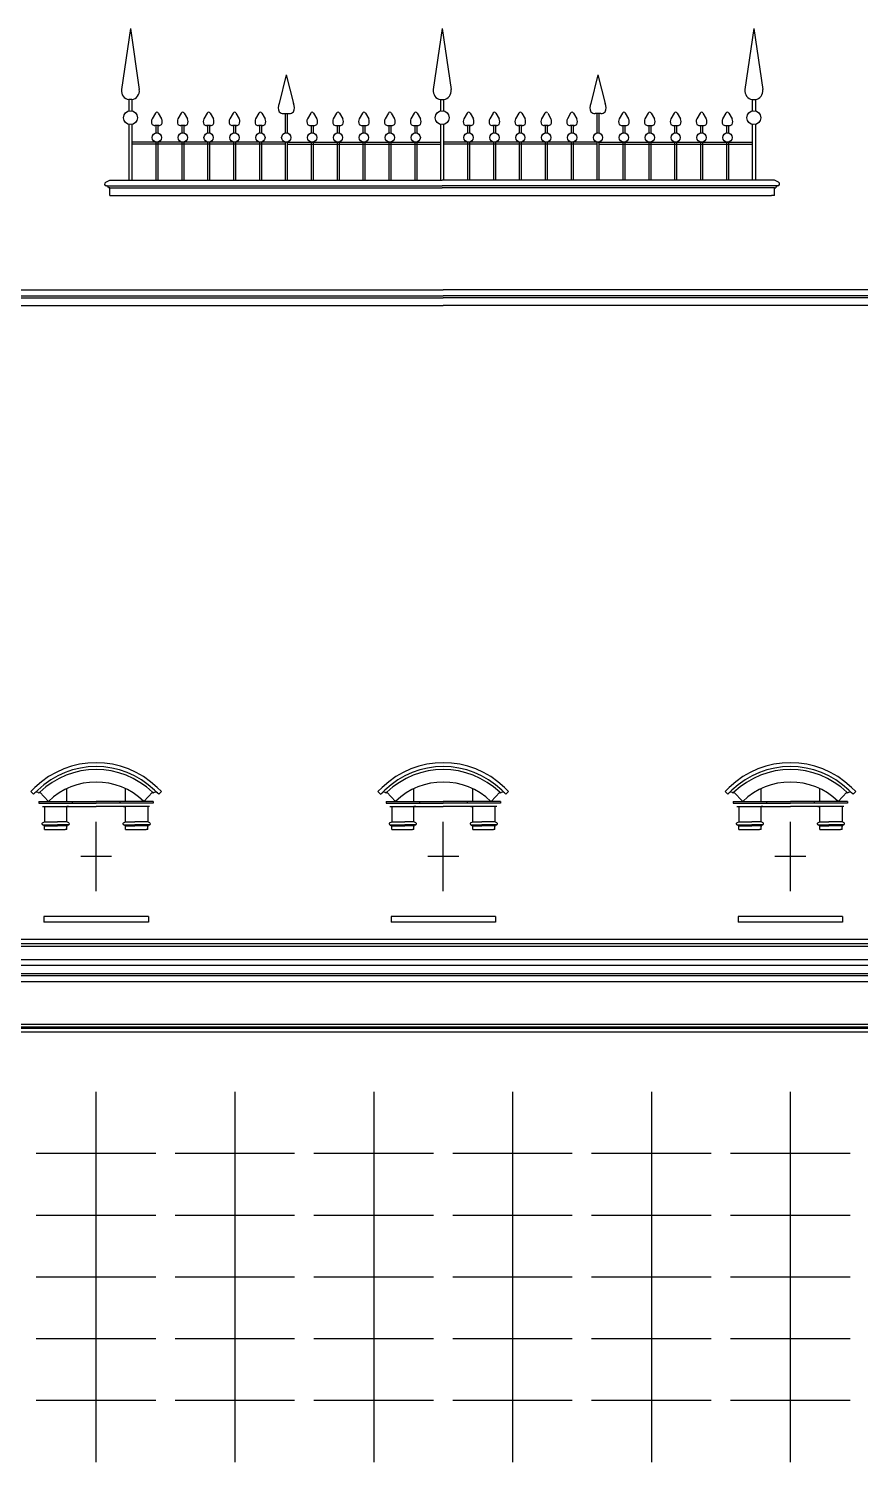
# Model space of a CAD drawing. Header units: metres. Extents: x 16221 to 17717, y -106 to 576.
# Drawn here: x 16861.7 to 17077.3, y 204.6 to 576.1 of the extents above; entities that cross this region are included whole.
import ezdxf

# ---------------------------------------------------------------- set-up
doc = ezdxf.new("R2010")
doc.units = ezdxf.units.M

msp = doc.modelspace()

# ---------------------------------------------------------------- linework, layer by layer
for p, q in [((16888.06, 576.13, -0.16), (16885.75, 560.34, -0.16)), ((16888.06, 576.13, -0.16), (16890.36, 560.34, -0.16)), ((16968.87, 576.13, -0.16), (16966.56, 560.34, -0.16)), ((16968.87, 576.13, -0.16), (16971.17, 560.34, -0.16)), ((17049.68, 576.13, -0.16), (17047.38, 560.34, -0.16)), ((17049.68, 576.13, -0.16), (17051.99, 560.34, -0.16)), ((16928.46, 564.16, -0.16), (16926.61, 556.73, -0.16)), ((16928.46, 564.16, -0.16), (16930.32, 556.73, -0.16)), ((17009.27, 564.16, -0.16), (17007.42, 556.73, -0.16)), ((17009.27, 564.16, -0.16), (17011.13, 556.73, -0.16)), ((16887.67, 557.74, -0.16), (16887.67, 554.82, -0.16)), ((16888.45, 557.74, -0.16), (16887.67, 557.74, -0.16)), ((16888.45, 557.74, -0.16), (16888.45, 554.82, -0.16)), ((16968.47, 557.74, -0.16), (16968.47, 554.82, -0.16)), ((16968.47, 557.74, -0.16), (16969.25, 557.74, -0.16)), ((16969.25, 557.74, -0.16), (16969.25, 554.82, -0.16)), ((17049.28, 557.74, -0.16), (17049.28, 554.82, -0.16)), ((17049.28, 557.74, -0.16), (17050.07, 557.74, -0.16)), ((17050.07, 557.74, -0.16), (17050.07, 554.82, -0.16)), ((16894.53, 554.25, -0.16), (16893.67, 552.76, -0.16)), ((16895.28, 554.25, -0.16), (16896.14, 552.76, -0.16)), ((16901.24, 554.25, -0.16), (16900.38, 552.76, -0.16)), ((16902, 554.25, -0.16), (16902.86, 552.76, -0.16)), ((16907.95, 554.25, -0.16), (16907.09, 552.76, -0.16)), ((16908.71, 554.25, -0.16), (16909.57, 552.76, -0.16)), ((16914.66, 554.25, -0.16), (16913.8, 552.76, -0.16)), ((16915.42, 554.25, -0.16), (16916.28, 552.76, -0.16)), ((16921.38, 554.25, -0.16), (16920.52, 552.76, -0.16)), ((16922.13, 554.25, -0.16), (16922.99, 552.76, -0.16)), ((16927.72, 554.12, -0.16), (16929.22, 554.12, -0.16)), ((16928.21, 554.12, -0.16), (16928.21, 549.08, -0.16)), ((16928.73, 554.12, -0.16), (16928.73, 549.08, -0.16)), ((16934.8, 554.25, -0.16), (16933.94, 552.76, -0.16)), ((16935.55, 554.25, -0.16), (16936.41, 552.76, -0.16)), ((16941.51, 554.25, -0.16), (16940.65, 552.76, -0.16)), ((16942.26, 554.25, -0.16), (16943.12, 552.76, -0.16)), ((16948.22, 554.25, -0.16), (16947.36, 552.76, -0.16)), ((16948.97, 554.25, -0.16), (16949.83, 552.76, -0.16)), ((16954.93, 554.25, -0.16), (16954.07, 552.76, -0.16)), ((16955.68, 554.25, -0.16), (16956.54, 552.76, -0.16)), ((16961.64, 554.25, -0.16), (16960.78, 552.76, -0.16)), ((16962.39, 554.25, -0.16), (16963.25, 552.76, -0.16)), ((16975.34, 554.25, -0.16), (16974.48, 552.76, -0.16)), ((16976.1, 554.25, -0.16), (16976.96, 552.76, -0.16)), ((16982.06, 554.25, -0.16), (16981.2, 552.76, -0.16)), ((16982.81, 554.25, -0.16), (16983.67, 552.76, -0.16)), ((16988.77, 554.25, -0.16), (16987.91, 552.76, -0.16)), ((16989.52, 554.25, -0.16), (16990.38, 552.76, -0.16)), ((16995.48, 554.25, -0.16), (16994.62, 552.76, -0.16)), ((16996.23, 554.25, -0.16), (16997.09, 552.76, -0.16)), ((17002.19, 554.25, -0.16), (17001.33, 552.76, -0.16)), ((17002.94, 554.25, -0.16), (17003.8, 552.76, -0.16)), ((17010.02, 554.12, -0.16), (17008.52, 554.12, -0.16)), ((17009.01, 554.12, -0.16), (17009.01, 549.08, -0.16)), ((17009.53, 554.12, -0.16), (17009.53, 549.08, -0.16)), ((17015.61, 554.25, -0.16), (17014.75, 552.76, -0.16)), ((17016.36, 554.25, -0.16), (17017.22, 552.76, -0.16)), ((17022.32, 554.25, -0.16), (17021.46, 552.76, -0.16)), ((17023.07, 554.25, -0.16), (17023.93, 552.76, -0.16)), ((17029.03, 554.25, -0.16), (17028.17, 552.76, -0.16)), ((17029.78, 554.25, -0.16), (17030.64, 552.76, -0.16)), ((17035.74, 554.25, -0.16), (17034.88, 552.76, -0.16)), ((17036.49, 554.25, -0.16), (17037.35, 552.76, -0.16)), ((17042.45, 554.25, -0.16), (17041.59, 552.76, -0.16)), ((17043.2, 554.25, -0.16), (17044.06, 552.76, -0.16)), ((16887.67, 551.25, -0.16), (16887.67, 536.89, -0.16)), ((16888.45, 551.25, -0.16), (16888.45, 536.89, -0.16)), ((16895.4, 551.02, -0.16), (16894.4, 551.02, -0.16)), ((16894.64, 551.02, -0.16), (16894.64, 549.08, -0.16)), ((16895.17, 551.02, -0.16), (16895.17, 549.08, -0.16)), ((16902.12, 551.02, -0.16), (16901.11, 551.02, -0.16)), ((16901.35, 551.02, -0.16), (16901.35, 549.08, -0.16)), ((16901.88, 551.02, -0.16), (16901.88, 549.08, -0.16)), ((16908.83, 551.02, -0.16), (16907.82, 551.02, -0.16)), ((16908.06, 551.02, -0.16), (16908.06, 549.08, -0.16)), ((16908.59, 551.02, -0.16), (16908.59, 549.08, -0.16)), ((16915.54, 551.02, -0.16), (16914.54, 551.02, -0.16)), ((16914.78, 551.02, -0.16), (16914.78, 549.08, -0.16)), ((16915.3, 551.02, -0.16), (16915.3, 549.08, -0.16)), ((16922.25, 551.02, -0.16), (16921.25, 551.02, -0.16)), ((16921.49, 551.02, -0.16), (16921.49, 549.08, -0.16)), ((16922.01, 551.02, -0.16), (16922.01, 549.08, -0.16)), ((16934.68, 551.02, -0.16), (16935.68, 551.02, -0.16)), ((16934.92, 551.02, -0.16), (16934.92, 549.08, -0.16)), ((16935.44, 551.02, -0.16), (16935.44, 549.08, -0.16)), ((16941.39, 551.02, -0.16), (16942.39, 551.02, -0.16)), ((16941.63, 551.02, -0.16), (16941.63, 549.08, -0.16)), ((16942.15, 551.02, -0.16), (16942.15, 549.08, -0.16)), ((16948.1, 551.02, -0.16), (16949.1, 551.02, -0.16)), ((16948.34, 551.02, -0.16), (16948.34, 549.08, -0.16)), ((16948.86, 551.02, -0.16), (16948.86, 549.08, -0.16)), ((16954.81, 551.02, -0.16), (16955.81, 551.02, -0.16)), ((16955.05, 551.02, -0.16), (16955.05, 549.08, -0.16)), ((16955.57, 551.02, -0.16), (16955.57, 549.08, -0.16)), ((16961.52, 551.02, -0.16), (16962.52, 551.02, -0.16)), ((16961.76, 551.02, -0.16), (16961.76, 549.08, -0.16)), ((16962.28, 551.02, -0.16), (16962.28, 549.08, -0.16)), ((16968.47, 551.25, -0.16), (16968.47, 536.89, -0.16)), ((16969.25, 551.25, -0.16), (16969.25, 536.89, -0.16)), ((16976.22, 551.02, -0.16), (16975.22, 551.02, -0.16)), ((16975.46, 551.02, -0.16), (16975.46, 549.08, -0.16)), ((16975.98, 551.02, -0.16), (16975.98, 549.08, -0.16)), ((16982.93, 551.02, -0.16), (16981.93, 551.02, -0.16)), ((16982.17, 551.02, -0.16), (16982.17, 549.08, -0.16)), ((16982.69, 551.02, -0.16), (16982.69, 549.08, -0.16)), ((16989.64, 551.02, -0.16), (16988.64, 551.02, -0.16)), ((16988.88, 551.02, -0.16), (16988.88, 549.08, -0.16)), ((16989.4, 551.02, -0.16), (16989.4, 549.08, -0.16)), ((16996.35, 551.02, -0.16), (16995.35, 551.02, -0.16)), ((16995.59, 551.02, -0.16), (16995.59, 549.08, -0.16)), ((16996.11, 551.02, -0.16), (16996.11, 549.08, -0.16)), ((17003.06, 551.02, -0.16), (17002.06, 551.02, -0.16)), ((17002.3, 551.02, -0.16), (17002.3, 549.08, -0.16)), ((17002.82, 551.02, -0.16), (17002.82, 549.08, -0.16)), ((17015.49, 551.02, -0.16), (17016.49, 551.02, -0.16)), ((17015.73, 551.02, -0.16), (17015.73, 549.08, -0.16)), ((17016.25, 551.02, -0.16), (17016.25, 549.08, -0.16)), ((17022.2, 551.02, -0.16), (17023.2, 551.02, -0.16)), ((17022.44, 551.02, -0.16), (17022.44, 549.08, -0.16)), ((17022.96, 551.02, -0.16), (17022.96, 549.08, -0.16)), ((17028.91, 551.02, -0.16), (17029.91, 551.02, -0.16)), ((17029.15, 551.02, -0.16), (17029.15, 549.08, -0.16)), ((17029.67, 551.02, -0.16), (17029.67, 549.08, -0.16)), ((17035.62, 551.02, -0.16), (17036.62, 551.02, -0.16)), ((17035.86, 551.02, -0.16), (17035.86, 549.08, -0.16)), ((17036.38, 551.02, -0.16), (17036.38, 549.08, -0.16)), ((17042.33, 551.02, -0.16), (17043.33, 551.02, -0.16)), ((17042.57, 551.02, -0.16), (17042.57, 549.08, -0.16)), ((17043.09, 551.02, -0.16), (17043.09, 549.08, -0.16)), ((17049.28, 551.25, -0.16), (17049.28, 536.89, -0.16)), ((17050.07, 551.25, -0.16), (17050.07, 536.89, -0.16)), ((16928.45, 546.7, -0.16), (16888.45, 546.7, -0.16)), ((16908.93, 546.7, -0.16), (16888.45, 546.7, -0.16)), ((16894.64, 546.7, -0.16), (16894.64, 536.88, -0.16)), ((16895.17, 546.7, -0.16), (16895.17, 536.88, -0.16)), ((16901.35, 546.7, -0.16), (16901.35, 536.88, -0.16)), ((16901.88, 546.7, -0.16), (16901.88, 536.88, -0.16)), ((16908.06, 546.7, -0.16), (16908.06, 536.88, -0.16)), ((16908.59, 546.7, -0.16), (16908.59, 536.88, -0.16)), ((16914.78, 546.7, -0.16), (16914.78, 536.88, -0.16)), ((16915.3, 546.7, -0.16), (16915.3, 536.88, -0.16)), ((16921.49, 546.7, -0.16), (16921.49, 536.88, -0.16)), ((16922.01, 546.7, -0.16), (16922.01, 536.88, -0.16)), ((16928.21, 546.7, -0.16), (16928.21, 536.88, -0.16)), ((16928.48, 546.7, -0.16), (16968.48, 546.7, -0.16)), ((16928.73, 546.7, -0.16), (16928.73, 536.88, -0.16)), ((16934.92, 546.7, -0.16), (16934.92, 536.88, -0.16)), ((16935.44, 546.7, -0.16), (16935.44, 536.88, -0.16)), ((16941.63, 546.7, -0.16), (16941.63, 536.88, -0.16)), ((16942.15, 546.7, -0.16), (16942.15, 536.88, -0.16)), ((16948.34, 546.7, -0.16), (16948.34, 536.88, -0.16)), ((16948.86, 546.7, -0.16), (16948.86, 536.88, -0.16)), ((16955.05, 546.7, -0.16), (16955.05, 536.88, -0.16)), ((16955.57, 546.7, -0.16), (16955.57, 536.88, -0.16)), ((16961.76, 546.7, -0.16), (16961.76, 536.88, -0.16)), ((16962.28, 546.7, -0.16), (16962.28, 536.88, -0.16)), ((17009.26, 546.7, -0.16), (16969.25, 546.7, -0.16)), ((16975.46, 546.7, -0.16), (16975.46, 536.88, -0.16)), ((16975.98, 546.7, -0.16), (16975.98, 536.88, -0.16)), ((16982.17, 546.7, -0.16), (16982.17, 536.88, -0.16)), ((16982.69, 546.7, -0.16), (16982.69, 536.88, -0.16)), ((16988.88, 546.7, -0.16), (16988.88, 536.88, -0.16)), ((16989.4, 546.7, -0.16), (16989.4, 536.88, -0.16)), ((16995.59, 546.7, -0.16), (16995.59, 536.88, -0.16)), ((16996.11, 546.7, -0.16), (16996.11, 536.88, -0.16)), ((17002.3, 546.7, -0.16), (17002.3, 536.88, -0.16)), ((17002.82, 546.7, -0.16), (17002.82, 536.88, -0.16)), ((17009.01, 546.7, -0.16), (17009.01, 536.88, -0.16)), ((17009.29, 546.7, -0.16), (17049.28, 546.7, -0.16)), ((17009.53, 546.7, -0.16), (17009.53, 536.88, -0.16)), ((17015.73, 546.7, -0.16), (17015.73, 536.88, -0.16)), ((17016.25, 546.7, -0.16), (17016.25, 536.88, -0.16)), ((17022.44, 546.7, -0.16), (17022.44, 536.88, -0.16)), ((17022.96, 546.7, -0.16), (17022.96, 536.88, -0.16)), ((17028.81, 546.7, -0.16), (17049.28, 546.7, -0.16)), ((17029.15, 546.7, -0.16), (17029.15, 536.88, -0.16)), ((17029.67, 546.7, -0.16), (17029.67, 536.88, -0.16)), ((17035.86, 546.7, -0.16), (17035.86, 536.88, -0.16)), ((17036.38, 546.7, -0.16), (17036.38, 536.88, -0.16)), ((17042.57, 546.7, -0.16), (17042.57, 536.88, -0.16)), ((17043.09, 546.7, -0.16), (17043.09, 536.88, -0.16)), ((16928.21, 546.18, -0.16), (16888.45, 546.18, -0.16)), ((16928.73, 546.18, -0.16), (16968.48, 546.18, -0.16)), ((17009.01, 546.18, -0.16), (16969.25, 546.18, -0.16)), ((17009.53, 546.18, -0.16), (17049.28, 546.18, -0.16)), ((16881.64, 536.34, -0.16), (16882.74, 536.89, -0.16)), ((16881.86, 535.39, -0.16), (16968.87, 535.39, -0.16)), ((16882.74, 536.89, -0.16), (16968.87, 536.89, -0.16)), ((17055, 536.89, -0.16), (16968.87, 536.89, -0.16)), ((17055.88, 535.39, -0.16), (16968.87, 535.39, -0.16)), ((17056.1, 536.34, -0.16), (17055, 536.89, -0.16)), ((16882.74, 534.89, -0.16), (16882.36, 534.89, -0.16)), ((16882.74, 532.89, -0.16), (16882.74, 534.89, -0.16)), ((16882.74, 534.89, -0.16), (16968.87, 534.89, -0.16)), ((16882.74, 532.89, -0.16), (16883.49, 532.89, -0.16)), ((16883.49, 532.89, -0.16), (17054.25, 532.89, -0.16)), ((17055, 534.89, -0.16), (16968.87, 534.89, -0.16)), ((17055, 532.89, -0.16), (17054.25, 532.89, -0.16)), ((17055, 534.89, -0.16), (17055.38, 534.89, -0.16)), ((17055, 532.89, -0.16), (17055, 534.89, -0.16)), ((16599.49, 506.9, -0.16), (16969.11, 506.9, -0.16)), ((16600.37, 508.4, -0.16), (16969.11, 508.4, -0.16)), ((16600.37, 506.4, -0.16), (16969.11, 506.4, -0.16)), ((17279.99, 508.4, -12.41), (16969.11, 508.4, -12.41)), ((17279.99, 506.9, -12.41), (16969.11, 506.9, -12.41)), ((17279.99, 506.4, -12.41), (16969.11, 506.4, -12.41)), ((16601.12, 504.4, -0.16), (16969.11, 504.4, -0.16)), ((17279.99, 504.4, -12.41), (16969.11, 504.4, -12.41)), ((16862.24, 378.43, -0.34), (16863.31, 379.47, -0.34)), ((16871.54, 375.87, -0.34), (16871.54, 379.15, -0.34)), ((16886.79, 375.87, -0.34), (16886.79, 379.15, -0.34)), ((16896.09, 378.43, -0.34), (16895.01, 379.47, -0.34)), ((16952.24, 378.43, -0.34), (16953.31, 379.47, -0.34)), ((16961.54, 375.87, -0.34), (16961.54, 379.15, -0.34)), ((16976.79, 375.87, -0.34), (16976.79, 379.15, -0.34)), ((16986.09, 378.43, -0.34), (16985.01, 379.47, -0.34)), ((17042.24, 378.43, -0.34), (17043.31, 379.47, -0.34)), ((17051.54, 375.87, -0.34), (17051.54, 379.15, -0.34)), ((17066.79, 375.87, -0.34), (17066.79, 379.15, -0.34)), ((17076.09, 378.43, -0.34), (17075.01, 379.47, -0.34)), ((16862.93, 377.71, -0.34), (16862.24, 378.43, -0.34)), ((16862.93, 377.71, -0.34), (16863.29, 378.05, -0.34)), ((16863.29, 378.05, -0.34), (16864.01, 378.75, -0.34)), ((16864.35, 378.03, -0.34), (16864.53, 378.21, -0.34)), ((16864.35, 375.87, -0.34), (16864.35, 375.37, -0.34)), ((16864.35, 375.87, -0.34), (16866.79, 375.87, -0.34)), ((16864.35, 375.37, -0.34), (16879.16, 375.37, -0.34)), ((16866.79, 375.87, -0.34), (16864.53, 378.21, -0.34)), ((16866.79, 375.87, -0.34), (16879.16, 375.87, -0.34)), ((16872.97, 375.87, -0.34), (16872.97, 375.37, -0.34)), ((16891.54, 375.87, -0.34), (16879.16, 375.87, -0.34)), ((16893.97, 375.37, -0.34), (16879.16, 375.37, -0.34)), ((16885.35, 375.87, -0.34), (16885.35, 375.37, -0.34)), ((16891.54, 375.87, -0.34), (16893.79, 378.21, -0.34)), ((16893.97, 375.87, -0.34), (16891.54, 375.87, -0.34)), ((16893.97, 378.03, -0.34), (16893.79, 378.21, -0.34)), ((16893.97, 375.87, -0.34), (16893.97, 375.37, -0.34)), ((16895.03, 378.05, -0.34), (16894.32, 378.75, -0.34)), ((16895.39, 377.71, -0.34), (16895.03, 378.05, -0.34)), ((16895.39, 377.71, -0.34), (16896.09, 378.43, -0.34)), ((16952.93, 377.71, -0.34), (16952.24, 378.43, -0.34)), ((16952.93, 377.71, -0.34), (16953.29, 378.05, -0.34)), ((16953.29, 378.05, -0.34), (16954.01, 378.75, -0.34)), ((16954.35, 378.03, -0.34), (16954.53, 378.21, -0.34)), ((16954.35, 375.87, -0.34), (16954.35, 375.37, -0.34)), ((16954.35, 375.87, -0.34), (16956.79, 375.87, -0.34)), ((16954.35, 375.37, -0.34), (16969.16, 375.37, -0.34)), ((16956.79, 375.87, -0.34), (16954.53, 378.21, -0.34)), ((16956.79, 375.87, -0.34), (16969.16, 375.87, -0.34)), ((16962.97, 375.87, -0.34), (16962.97, 375.37, -0.34)), ((16981.54, 375.87, -0.34), (16969.16, 375.87, -0.34)), ((16983.97, 375.37, -0.34), (16969.16, 375.37, -0.34)), ((16975.35, 375.87, -0.34), (16975.35, 375.37, -0.34)), ((16981.54, 375.87, -0.34), (16983.79, 378.21, -0.34)), ((16983.97, 375.87, -0.34), (16981.54, 375.87, -0.34)), ((16983.97, 378.03, -0.34), (16983.79, 378.21, -0.34)), ((16983.97, 375.87, -0.34), (16983.97, 375.37, -0.34)), ((16985.03, 378.05, -0.34), (16984.32, 378.75, -0.34)), ((16985.39, 377.71, -0.34), (16985.03, 378.05, -0.34)), ((16985.39, 377.71, -0.34), (16986.09, 378.43, -0.34)), ((17042.93, 377.71, -0.34), (17042.24, 378.43, -0.34)), ((17042.93, 377.71, -0.34), (17043.29, 378.05, -0.34)), ((17043.29, 378.05, -0.34), (17044.01, 378.75, -0.34)), ((17044.35, 378.03, -0.34), (17044.53, 378.21, -0.34)), ((17044.35, 375.87, -0.34), (17044.35, 375.37, -0.34)), ((17044.35, 375.87, -0.34), (17046.79, 375.87, -0.34)), ((17044.35, 375.37, -0.34), (17059.16, 375.37, -0.34)), ((17046.79, 375.87, -0.34), (17044.53, 378.21, -0.34)), ((17046.79, 375.87, -0.34), (17059.16, 375.87, -0.34)), ((17052.97, 375.87, -0.34), (17052.97, 375.37, -0.34)), ((17071.54, 375.87, -0.34), (17059.16, 375.87, -0.34)), ((17073.97, 375.37, -0.34), (17059.16, 375.37, -0.34)), ((17065.35, 375.87, -0.34), (17065.35, 375.37, -0.34)), ((17071.54, 375.87, -0.34), (17073.79, 378.21, -0.34)), ((17073.97, 375.87, -0.34), (17071.54, 375.87, -0.34)), ((17073.97, 378.03, -0.34), (17073.79, 378.21, -0.34)), ((17073.97, 375.87, -0.34), (17073.97, 375.37, -0.34)), ((17075.03, 378.05, -0.34), (17074.32, 378.75, -0.34)), ((17075.39, 377.71, -0.34), (17075.03, 378.05, -0.34)), ((17075.39, 377.71, -0.34), (17076.09, 378.43, -0.34)), ((16865.29, 374.56, -0.34), (16865.79, 374.56, -0.34)), ((16865.79, 374.56, -0.34), (16879.16, 374.56, -0.34)), ((16865.79, 374.56, -0.34), (16865.79, 370.56, -0.34)), ((16871.54, 370.56, -0.34), (16871.54, 374.56, -0.34)), ((16872.04, 374.56, -0.34), (16871.54, 374.56, -0.34)), ((16892.54, 374.56, -0.34), (16879.16, 374.56, -0.34)), ((16886.29, 374.56, -0.34), (16886.79, 374.56, -0.34)), ((16886.79, 370.56, -0.34), (16886.79, 374.56, -0.34)), ((16892.54, 374.56, -0.34), (16892.54, 370.56, -0.34)), ((16893.04, 374.56, -0.34), (16892.54, 374.56, -0.34)), ((16955.29, 374.56, -0.34), (16955.79, 374.56, -0.34)), ((16955.79, 374.56, -0.34), (16969.16, 374.56, -0.34)), ((16955.79, 374.56, -0.34), (16955.79, 370.56, -0.34)), ((16961.54, 370.56, -0.34), (16961.54, 374.56, -0.34)), ((16962.04, 374.56, -0.34), (16961.54, 374.56, -0.34)), ((16982.54, 374.56, -0.34), (16969.16, 374.56, -0.34)), ((16976.29, 374.56, -0.34), (16976.79, 374.56, -0.34)), ((16976.79, 370.56, -0.34), (16976.79, 374.56, -0.34)), ((16982.54, 374.56, -0.34), (16982.54, 370.56, -0.34)), ((16983.04, 374.56, -0.34), (16982.54, 374.56, -0.34)), ((17045.29, 374.56, -0.34), (17045.79, 374.56, -0.34)), ((17045.79, 374.56, -0.34), (17059.16, 374.56, -0.34)), ((17045.79, 374.56, -0.34), (17045.79, 370.56, -0.34)), ((17051.54, 370.56, -0.34), (17051.54, 374.56, -0.34)), ((17052.04, 374.56, -0.34), (17051.54, 374.56, -0.34)), ((17072.54, 374.56, -0.34), (17059.16, 374.56, -0.34)), ((17066.29, 374.56, -0.34), (17066.79, 374.56, -0.34)), ((17066.79, 370.56, -0.34), (17066.79, 374.56, -0.34)), ((17072.54, 374.56, -0.34), (17072.54, 370.56, -0.34)), ((17073.04, 374.56, -0.34), (17072.54, 374.56, -0.34)), ((16865.24, 370.28, -0.34), (16865.79, 370.56, -0.34)), ((16865.35, 369.81, -0.34), (16869.16, 369.81, -0.34)), ((16865.79, 369.56, -0.34), (16865.6, 369.56, -0.34)), ((16865.79, 370.56, -0.34), (16869.16, 370.56, -0.34)), ((16865.79, 368.56, -0.34), (16865.79, 369.56, -0.34)), ((16865.79, 369.56, -0.34), (16869.16, 369.56, -0.34)), ((16865.79, 368.56, -0.34), (16866.16, 368.56, -0.34)), ((16866.16, 368.56, -0.34), (16871.16, 368.56, -0.34)), ((16871.54, 370.56, -0.34), (16869.16, 370.56, -0.34)), ((16871.98, 369.81, -0.34), (16869.16, 369.81, -0.34)), ((16871.54, 369.56, -0.34), (16869.16, 369.56, -0.34)), ((16871.54, 368.56, -0.34), (16871.16, 368.56, -0.34)), ((16872.09, 370.28, -0.34), (16871.54, 370.56, -0.34)), ((16871.54, 369.56, -0.34), (16871.73, 369.56, -0.34)), ((16871.54, 368.56, -0.34), (16871.54, 369.56, -0.34)), ((16879.16, 352.56, -0.34), (16879.16, 370.56, -0.34)), ((16886.24, 370.28, -0.34), (16886.79, 370.56, -0.34)), ((16886.35, 369.81, -0.34), (16889.16, 369.81, -0.34)), ((16886.79, 369.56, -0.34), (16886.6, 369.56, -0.34)), ((16886.79, 370.56, -0.34), (16889.16, 370.56, -0.34)), ((16886.79, 368.56, -0.34), (16886.79, 369.56, -0.34)), ((16886.79, 369.56, -0.34), (16889.16, 369.56, -0.34)), ((16886.79, 368.56, -0.34), (16887.16, 368.56, -0.34)), ((16887.16, 368.56, -0.34), (16892.16, 368.56, -0.34)), ((16892.54, 370.56, -0.34), (16889.16, 370.56, -0.34)), ((16892.98, 369.81, -0.34), (16889.16, 369.81, -0.34)), ((16892.54, 369.56, -0.34), (16889.16, 369.56, -0.34)), ((16892.54, 368.56, -0.34), (16892.16, 368.56, -0.34)), ((16893.09, 370.28, -0.34), (16892.54, 370.56, -0.34)), ((16892.54, 369.56, -0.34), (16892.73, 369.56, -0.34)), ((16892.54, 368.56, -0.34), (16892.54, 369.56, -0.34)), ((16955.24, 370.28, -0.34), (16955.79, 370.56, -0.34)), ((16955.35, 369.81, -0.34), (16959.16, 369.81, -0.34)), ((16955.79, 369.56, -0.34), (16955.6, 369.56, -0.34)), ((16955.79, 370.56, -0.34), (16959.16, 370.56, -0.34)), ((16955.79, 368.56, -0.34), (16955.79, 369.56, -0.34)), ((16955.79, 369.56, -0.34), (16959.16, 369.56, -0.34)), ((16955.79, 368.56, -0.34), (16956.16, 368.56, -0.34)), ((16956.16, 368.56, -0.34), (16961.16, 368.56, -0.34)), ((16961.54, 370.56, -0.34), (16959.16, 370.56, -0.34)), ((16961.98, 369.81, -0.34), (16959.16, 369.81, -0.34)), ((16961.54, 369.56, -0.34), (16959.16, 369.56, -0.34)), ((16961.54, 368.56, -0.34), (16961.16, 368.56, -0.34)), ((16962.09, 370.28, -0.34), (16961.54, 370.56, -0.34)), ((16961.54, 369.56, -0.34), (16961.73, 369.56, -0.34)), ((16961.54, 368.56, -0.34), (16961.54, 369.56, -0.34)), ((16969.16, 352.56, -0.34), (16969.16, 370.56, -0.34)), ((16976.24, 370.28, -0.34), (16976.79, 370.56, -0.34)), ((16976.35, 369.81, -0.34), (16979.16, 369.81, -0.34)), ((16976.79, 369.56, -0.34), (16976.6, 369.56, -0.34)), ((16976.79, 370.56, -0.34), (16979.16, 370.56, -0.34)), ((16976.79, 368.56, -0.34), (16976.79, 369.56, -0.34)), ((16976.79, 369.56, -0.34), (16979.16, 369.56, -0.34)), ((16976.79, 368.56, -0.34), (16977.16, 368.56, -0.34)), ((16977.16, 368.56, -0.34), (16982.16, 368.56, -0.34)), ((16982.54, 370.56, -0.34), (16979.16, 370.56, -0.34)), ((16982.98, 369.81, -0.34), (16979.16, 369.81, -0.34)), ((16982.54, 369.56, -0.34), (16979.16, 369.56, -0.34)), ((16982.54, 368.56, -0.34), (16982.16, 368.56, -0.34)), ((16983.09, 370.28, -0.34), (16982.54, 370.56, -0.34)), ((16982.54, 369.56, -0.34), (16982.73, 369.56, -0.34)), ((16982.54, 368.56, -0.34), (16982.54, 369.56, -0.34)), ((17045.24, 370.28, -0.34), (17045.79, 370.56, -0.34)), ((17045.35, 369.81, -0.34), (17049.16, 369.81, -0.34)), ((17045.79, 369.56, -0.34), (17045.6, 369.56, -0.34)), ((17045.79, 370.56, -0.34), (17049.16, 370.56, -0.34)), ((17045.79, 368.56, -0.34), (17045.79, 369.56, -0.34)), ((17045.79, 369.56, -0.34), (17049.16, 369.56, -0.34)), ((17045.79, 368.56, -0.34), (17046.16, 368.56, -0.34)), ((17046.16, 368.56, -0.34), (17051.16, 368.56, -0.34)), ((17051.54, 370.56, -0.34), (17049.16, 370.56, -0.34)), ((17051.98, 369.81, -0.34), (17049.16, 369.81, -0.34)), ((17051.54, 369.56, -0.34), (17049.16, 369.56, -0.34)), ((17051.54, 368.56, -0.34), (17051.16, 368.56, -0.34)), ((17052.09, 370.28, -0.34), (17051.54, 370.56, -0.34)), ((17051.54, 369.56, -0.34), (17051.73, 369.56, -0.34)), ((17051.54, 368.56, -0.34), (17051.54, 369.56, -0.34)), ((17059.16, 352.56, -0.34), (17059.16, 370.56, -0.34)), ((17066.24, 370.28, -0.34), (17066.79, 370.56, -0.34)), ((17066.35, 369.81, -0.34), (17069.16, 369.81, -0.34)), ((17066.79, 369.56, -0.34), (17066.6, 369.56, -0.34)), ((17066.79, 370.56, -0.34), (17069.16, 370.56, -0.34)), ((17066.79, 368.56, -0.34), (17066.79, 369.56, -0.34)), ((17066.79, 369.56, -0.34), (17069.16, 369.56, -0.34)), ((17066.79, 368.56, -0.34), (17067.16, 368.56, -0.34)), ((17067.16, 368.56, -0.34), (17072.16, 368.56, -0.34)), ((17072.54, 370.56, -0.34), (17069.16, 370.56, -0.34)), ((17072.98, 369.81, -0.34), (17069.16, 369.81, -0.34)), ((17072.54, 369.56, -0.34), (17069.16, 369.56, -0.34)), ((17072.54, 368.56, -0.34), (17072.16, 368.56, -0.34)), ((17073.09, 370.28, -0.34), (17072.54, 370.56, -0.34)), ((17072.54, 369.56, -0.34), (17072.73, 369.56, -0.34)), ((17072.54, 368.56, -0.34), (17072.54, 369.56, -0.34)), ((16883.16, 361.56, -0.34), (16875.16, 361.56, -0.34)), ((16973.16, 361.56, -0.34), (16965.16, 361.56, -0.34)), ((17063.16, 361.56, -0.34), (17055.16, 361.56, -0.34)), ((16892.7, 346.06, -0.34), (16865.62, 346.06, -0.34)), ((16865.62, 346.06, -0.34), (16865.62, 344.56, -0.34)), ((16892.7, 346.06, -0.34), (16892.7, 344.56, -0.34)), ((16982.7, 346.06, -0.34), (16955.62, 346.06, -0.34)), ((16955.62, 346.06, -0.34), (16955.62, 344.56, -0.34)), ((16982.7, 346.06, -0.34), (16982.7, 344.56, -0.34)), ((17072.7, 346.06, -0.34), (17045.62, 346.06, -0.34)), ((17045.62, 346.06, -0.34), (17045.62, 344.56, -0.34)), ((17072.7, 346.06, -0.34), (17072.7, 344.56, -0.34)), ((16892.7, 344.56, -0.34), (16865.62, 344.56, -0.34)), ((16982.7, 344.56, -0.34), (16955.62, 344.56, -0.34)), ((17072.7, 344.56, -0.34), (17045.62, 344.56, -0.34)), ((17115.47, 340.06), (16657.6, 340.06)), ((16822.11, 339.06, -30.44), (17110.97, 339.06, 12.58)), ((16826.62, 338.31, -29.64), (17111.47, 338.31, 11.77)), ((16824.61, 334.92, -30.07), (17115.47, 334.92, 13.25)), ((17127.85, 331.18, 18.31), (16809.85, 331.18, -32.9)), ((17125.72, 333.31, 17.39), (16812.86, 333.31, -32.3)), ((17130.72, 329.05, 19.61), (16807.87, 329.06, -33.38)), ((17127.97, 330.68, 18.33), (16809.74, 330.68, -32.91)), ((17130.71, 318.05, 19.61), (16806.86, 318.06, -33.55)), ((17130.72, 316.06, -12.25), (16806.86, 316.06, -33.55)), ((16807.05, 317.06, -33.51), (17130.72, 317.05, 19.56)), ((17130.32, 317.3, 19.42), (16807.34, 317.31, -33.44)), ((16879.12, 300.56, -0.34), (16879.12, 204.56, -0.34)), ((16915.12, 300.56, -0.34), (16915.12, 204.56, -0.34)), ((16951.12, 300.56, -0.34), (16951.12, 204.56, -0.34)), ((16987.12, 300.56, -0.34), (16987.12, 204.56, -0.34)), ((17023.12, 300.56, -0.34), (17023.12, 204.56, -0.34)), ((17059.12, 300.56, -0.34), (17059.12, 204.56, -0.34)), ((16894.62, 284.56, -0.34), (16863.62, 284.56, -0.34)), ((16930.62, 284.56, -0.34), (16899.62, 284.56, -0.34)), ((16966.62, 284.56, -0.34), (16935.62, 284.56, -0.34)), ((17002.62, 284.56, -0.34), (16971.62, 284.56, -0.34)), ((17038.62, 284.56, -0.34), (17007.62, 284.56, -0.34)), ((17074.62, 284.56, -0.34), (17043.62, 284.56, -0.34)), ((16894.62, 268.56, -0.34), (16863.62, 268.56, -0.34)), ((16930.62, 268.56, -0.34), (16899.62, 268.56, -0.34)), ((16966.62, 268.56, -0.34), (16935.62, 268.56, -0.34)), ((17002.62, 268.56, -0.34), (16971.62, 268.56, -0.34)), ((17038.62, 268.56, -0.34), (17007.62, 268.56, -0.34)), ((17074.62, 268.56, -0.34), (17043.62, 268.56, -0.34)), ((16894.62, 252.56, -0.34), (16863.62, 252.56, -0.34)), ((16930.62, 252.56, -0.34), (16899.62, 252.56, -0.34)), ((16966.62, 252.56, -0.34), (16935.62, 252.56, -0.34)), ((17002.62, 252.56, -0.34), (16971.62, 252.56, -0.34)), ((17038.62, 252.56, -0.34), (17007.62, 252.56, -0.34)), ((17074.62, 252.56, -0.34), (17043.62, 252.56, -0.34)), ((16894.62, 236.56, -0.34), (16863.62, 236.56, -0.34)), ((16930.62, 236.56, -0.34), (16899.62, 236.56, -0.34)), ((16966.62, 236.56, -0.34), (16935.62, 236.56, -0.34)), ((17002.62, 236.56, -0.34), (16971.62, 236.56, -0.34)), ((17038.62, 236.56, -0.34), (17007.62, 236.56, -0.34)), ((17074.62, 236.56, -0.34), (17043.62, 236.56, -0.34)), ((16894.62, 220.56, -0.34), (16863.62, 220.56, -0.34)), ((16930.62, 220.56, -0.34), (16899.62, 220.56, -0.34)), ((16966.62, 220.56, -0.34), (16935.62, 220.56, -0.34)), ((17002.62, 220.56, -0.34), (16971.62, 220.56, -0.34)), ((17038.62, 220.56, -0.34), (17007.62, 220.56, -0.34)), ((17074.62, 220.56, -0.34), (17043.62, 220.56, -0.34))]:
    msp.add_line(p, q)
for centre, radius in [((16888.06, 553.06, -0.36), 1.8), ((16968.87, 553.06, -0.36), 1.8), ((17049.68, 553.06, -0.36), 1.8), ((16894.91, 547.91, -0.36), 1.2), ((16901.62, 547.91, -0.36), 1.2), ((16908.33, 547.91, -0.36), 1.2), ((16915.04, 547.91, -0.36), 1.2), ((16921.75, 547.91, -0.36), 1.2), ((16928.46, 547.91, -0.36), 1.2), ((16935.17, 547.91, -0.36), 1.2), ((16941.88, 547.91, -0.36), 1.2), ((16948.59, 547.91, -0.36), 1.2), ((16955.31, 547.91, -0.36), 1.2), ((16962.02, 547.91, -0.36), 1.2), ((16975.72, 547.91, -0.36), 1.2), ((16982.43, 547.91, -0.36), 1.2), ((16989.14, 547.91, -0.36), 1.2), ((16995.85, 547.91, -0.36), 1.2), ((17002.56, 547.91, -0.36), 1.2), ((17009.27, 547.91, -0.36), 1.2), ((17015.99, 547.91, -0.36), 1.2), ((17022.7, 547.91, -0.36), 1.2), ((17029.41, 547.91, -0.36), 1.2), ((17036.12, 547.91, -0.36), 1.2), ((17042.83, 547.91, -0.36), 1.2)]:
    msp.add_circle(centre, radius)
for centre, radius, start, end in [((16888.05, 560.02, -0.36), 2.32, 172.0805, 260.622), ((16888.06, 560.02, -0.36), 2.32, 279.7118, 7.9195), ((16968.86, 560.02, -0.36), 2.32, 172.0805, 260.2882), ((16968.88, 560.02, -0.36), 2.32, 279.378, 7.9195), ((17049.67, 560.02, -0.36), 2.32, 172.0805, 260.2882), ((17049.69, 560.02, -0.36), 2.32, 279.378, 7.9195), ((16894.91, 554.03, -0.36), 0.435, 30, 150), ((16901.62, 554.03, -0.36), 0.435, 30, 150), ((16908.33, 554.03, -0.36), 0.435, 30, 150), ((16915.04, 554.03, -0.36), 0.435, 30, 150), ((16921.75, 554.03, -0.36), 0.435, 30, 150), ((16928.97, 555.67, -0.36), 2.59, 155.8847, 205.5552), ((16927.68, 555.6, -0.36), 1.48, 224.9622, 271.3076), ((16929.25, 555.64, -0.36), 1.51, 268.688, 314.5559), ((16927.97, 555.64, -0.36), 2.59, 335.149, 24.8233), ((16935.17, 554.03, -0.36), 0.435, 30, 150), ((16941.88, 554.03, -0.36), 0.435, 30, 150), ((16948.59, 554.03, -0.36), 0.435, 30, 150), ((16955.31, 554.03, -0.36), 0.435, 30, 150), ((16962.02, 554.03, -0.36), 0.435, 30, 150), ((16975.72, 554.03, -0.36), 0.435, 30, 150), ((16982.43, 554.03, -0.36), 0.435, 30, 150), ((16989.14, 554.03, -0.36), 0.435, 30, 150), ((16995.85, 554.03, -0.36), 0.435, 30, 150), ((17002.56, 554.03, -0.36), 0.435, 30, 150), ((17009.77, 555.64, -0.36), 2.59, 155.1767, 204.851), ((17008.48, 555.64, -0.36), 1.51, 225.4441, 271.312), ((17010.05, 555.6, -0.36), 1.48, 268.6924, 315.0378), ((17008.77, 555.67, -0.36), 2.59, 334.4448, 24.1153), ((17015.99, 554.03, -0.36), 0.435, 30, 150), ((17022.7, 554.03, -0.36), 0.435, 30, 150), ((17029.41, 554.03, -0.36), 0.435, 30, 150), ((17036.12, 554.03, -0.36), 0.435, 30, 150), ((17042.83, 554.03, -0.36), 0.435, 30, 150), ((16895.24, 552.04, -0.36), 1.72, 155.1767, 204.851), ((16894.38, 552.03, -0.36), 1.01, 225.4441, 271.312), ((16895.43, 552.01, -0.36), 0.988, 268.6924, 315.0378), ((16894.57, 552.05, -0.36), 1.72, 334.4448, 24.1153), ((16901.95, 552.04, -0.36), 1.72, 155.1767, 204.851), ((16901.09, 552.03, -0.36), 1.01, 225.4441, 271.312), ((16902.14, 552.01, -0.36), 0.988, 268.6924, 315.0378), ((16901.28, 552.05, -0.36), 1.72, 334.4448, 24.1153), ((16908.66, 552.04, -0.36), 1.72, 155.1767, 204.851), ((16907.8, 552.03, -0.36), 1.01, 225.4441, 271.312), ((16908.85, 552.01, -0.36), 0.988, 268.6924, 315.0378), ((16907.99, 552.05, -0.36), 1.72, 334.4448, 24.1153), ((16915.37, 552.04, -0.36), 1.72, 155.1767, 204.851), ((16914.51, 552.03, -0.36), 1.01, 225.4441, 271.312), ((16915.56, 552.01, -0.36), 0.988, 268.6924, 315.0378), ((16914.7, 552.05, -0.36), 1.72, 334.4448, 24.1153), ((16922.08, 552.04, -0.36), 1.72, 155.1767, 204.851), ((16921.22, 552.03, -0.36), 1.01, 225.4441, 271.312), ((16922.27, 552.01, -0.36), 0.988, 268.6924, 315.0378), ((16921.41, 552.05, -0.36), 1.72, 334.4448, 24.1153), ((16935.51, 552.05, -0.36), 1.72, 155.8847, 205.5552), ((16934.65, 552.01, -0.36), 0.988, 224.9622, 271.3076), ((16935.7, 552.03, -0.36), 1.01, 268.688, 314.5559), ((16934.84, 552.04, -0.36), 1.72, 335.149, 24.8233), ((16942.22, 552.05, -0.36), 1.72, 155.8847, 205.5552), ((16941.36, 552.01, -0.36), 0.988, 224.9622, 271.3076), ((16942.41, 552.03, -0.36), 1.01, 268.688, 314.5559), ((16941.56, 552.04, -0.36), 1.72, 335.149, 24.8233), ((16948.93, 552.05, -0.36), 1.72, 155.8847, 205.5552), ((16948.08, 552.01, -0.36), 0.988, 224.9622, 271.3076), ((16949.12, 552.03, -0.36), 1.01, 268.688, 314.5559), ((16948.27, 552.04, -0.36), 1.72, 335.149, 24.8233), ((16955.64, 552.05, -0.36), 1.72, 155.8847, 205.5552), ((16954.79, 552.01, -0.36), 0.988, 224.9622, 271.3076), ((16955.83, 552.03, -0.36), 1.01, 268.688, 314.5559), ((16954.98, 552.04, -0.36), 1.72, 335.149, 24.8233), ((16962.35, 552.05, -0.36), 1.72, 155.8847, 205.5552), ((16961.5, 552.01, -0.36), 0.988, 224.9622, 271.3076), ((16962.54, 552.03, -0.36), 1.01, 268.688, 314.5559), ((16961.69, 552.04, -0.36), 1.72, 335.149, 24.8233), ((16976.05, 552.04, -0.36), 1.72, 155.1767, 204.851), ((16975.19, 552.03, -0.36), 1.01, 225.4441, 271.312), ((16976.24, 552.01, -0.36), 0.988, 268.6924, 315.0378), ((16975.38, 552.05, -0.36), 1.72, 334.4448, 24.1153), ((16982.76, 552.04, -0.36), 1.72, 155.1767, 204.851), ((16981.9, 552.03, -0.36), 1.01, 225.4441, 271.312), ((16982.95, 552.01, -0.36), 0.988, 268.6924, 315.0378), ((16982.09, 552.05, -0.36), 1.72, 334.4448, 24.1153), ((16989.47, 552.04, -0.36), 1.72, 155.1767, 204.851), ((16988.61, 552.03, -0.36), 1.01, 225.4441, 271.312), ((16989.66, 552.01, -0.36), 0.988, 268.6924, 315.0378), ((16988.8, 552.05, -0.36), 1.72, 334.4448, 24.1153), ((16996.18, 552.04, -0.36), 1.72, 155.1767, 204.851), ((16995.32, 552.03, -0.36), 1.01, 225.4441, 271.312), ((16996.37, 552.01, -0.36), 0.988, 268.6924, 315.0378), ((16995.52, 552.05, -0.36), 1.72, 334.4448, 24.1153), ((17002.89, 552.04, -0.36), 1.72, 155.1767, 204.851), ((17002.04, 552.03, -0.36), 1.01, 225.4441, 271.312), ((17003.08, 552.01, -0.36), 0.988, 268.6924, 315.0378), ((17002.23, 552.05, -0.36), 1.72, 334.4448, 24.1153), ((17016.32, 552.05, -0.36), 1.72, 155.8847, 205.5552), ((17015.47, 552.01, -0.36), 0.988, 224.9622, 271.3076), ((17016.51, 552.03, -0.36), 1.01, 268.688, 314.5559), ((17015.66, 552.04, -0.36), 1.72, 335.149, 24.8233), ((17023.03, 552.05, -0.36), 1.72, 155.8847, 205.5552), ((17022.18, 552.01, -0.36), 0.988, 224.9622, 271.3076), ((17023.22, 552.03, -0.36), 1.01, 268.688, 314.5559), ((17022.37, 552.04, -0.36), 1.72, 335.149, 24.8233), ((17029.74, 552.05, -0.36), 1.72, 155.8847, 205.5552), ((17028.89, 552.01, -0.36), 0.988, 224.9622, 271.3076), ((17029.93, 552.03, -0.36), 1.01, 268.688, 314.5559), ((17029.08, 552.04, -0.36), 1.72, 335.149, 24.8233), ((17036.45, 552.05, -0.36), 1.72, 155.8847, 205.5552), ((17035.6, 552.01, -0.36), 0.988, 224.9622, 271.3076), ((17036.65, 552.03, -0.36), 1.01, 268.688, 314.5559), ((17035.79, 552.04, -0.36), 1.72, 335.149, 24.8233), ((17043.17, 552.05, -0.36), 1.72, 155.8847, 205.5552), ((17042.31, 552.01, -0.36), 0.988, 224.9622, 271.3076), ((17043.36, 552.03, -0.36), 1.01, 268.688, 314.5559), ((17042.5, 552.04, -0.36), 1.72, 335.149, 24.8233), ((16881.86, 535.89, -0.02), 0.5, 116.0131, 270), ((16881.86, 534.89, -0.02), 0.5, 0, 90), ((17055.88, 534.89, -0.02), 0.5, 90, 180), ((17055.88, 535.89, -0.02), 0.5, 270, 63.9869), ((16879.16, 363.06, -1.07), 22.81, 45.9986, 134.0014), ((16879.16, 363.06, -1.07), 21.81, 45.9986, 134.0014), ((16879.16, 363.06, -1.07), 21.06, 45.9986, 134.0014), ((16969.16, 363.06, -1.07), 22.81, 45.9986, 134.0014), ((16969.16, 363.06, -1.07), 21.81, 45.9986, 134.0014), ((16969.16, 363.06, -1.07), 21.06, 45.9986, 134.0014), ((17059.16, 363.06, -1.07), 22.81, 45.9986, 134.0014), ((17059.16, 363.06, -1.07), 21.81, 45.9986, 134.0014), ((17059.16, 363.06, -1.07), 21.06, 45.9986, 134.0014), ((16879.16, 363.06, -1.07), 17.81, 45.9986, 134.0014), ((16969.16, 363.06, -1.07), 17.81, 45.9986, 134.0014), ((17059.16, 363.06, -1.07), 17.81, 45.9986, 134.0014), ((16863.81, 377.51, -1.07), 0.75, 44.0014, 134.2772), ((16894.51, 377.51, -1.07), 0.75, 45.7228, 135.9986), ((16953.81, 377.51, -1.07), 0.75, 44.0014, 134.2772), ((16984.51, 377.51, -1.07), 0.75, 45.7228, 135.9986), ((17043.81, 377.51, -1.07), 0.75, 44.0014, 134.2772), ((17074.51, 377.51, -1.07), 0.75, 45.7228, 135.9986), ((16865.35, 370.06, -1.07), 0.25, 116.0131, 270), ((16865.35, 369.56, -1.07), 0.25, 0, 90), ((16871.98, 369.56, -1.07), 0.25, 90, 180), ((16871.98, 370.06, -1.07), 0.25, 270, 63.9869), ((16886.35, 370.06, -1.07), 0.25, 116.0131, 270), ((16886.35, 369.56, -1.07), 0.25, 0, 90), ((16892.98, 369.56, -1.07), 0.25, 90, 180), ((16892.98, 370.06, -1.07), 0.25, 270, 63.9869), ((16955.35, 370.06, -1.07), 0.25, 116.0131, 270), ((16955.35, 369.56, -1.07), 0.25, 0, 90), ((16961.98, 369.56, -1.07), 0.25, 90, 180), ((16961.98, 370.06, -1.07), 0.25, 270, 63.9869), ((16976.35, 370.06, -1.07), 0.25, 116.0131, 270), ((16976.35, 369.56, -1.07), 0.25, 0, 90), ((16982.98, 369.56, -1.07), 0.25, 90, 180), ((16982.98, 370.06, -1.07), 0.25, 270, 63.9869), ((17045.35, 370.06, -1.07), 0.25, 116.0131, 270), ((17045.35, 369.56, -1.07), 0.25, 0, 90), ((17051.98, 369.56, -1.07), 0.25, 90, 180), ((17051.98, 370.06, -1.07), 0.25, 270, 63.9869), ((17066.35, 370.06, -1.07), 0.25, 116.0131, 270), ((17066.35, 369.56, -1.07), 0.25, 0, 90), ((17072.98, 369.56, -1.07), 0.25, 90, 180), ((17072.98, 370.06, -1.07), 0.25, 270, 63.9869)]:
    msp.add_arc(centre, radius, start, end)

doc.saveas('drawing.dxf')
